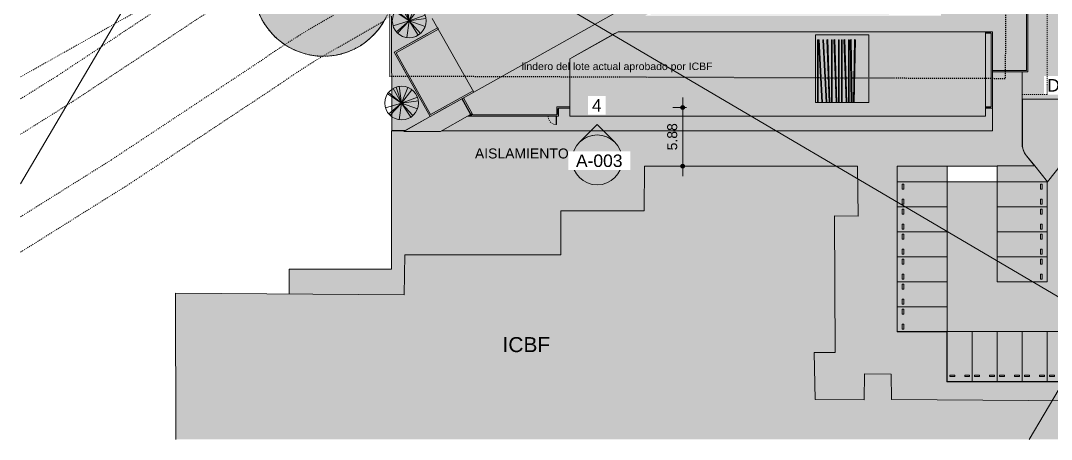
# Model space of a CAD drawing. Header units: metres. Extents: x -43 to 116, y 15 to 121.
# Drawn here: x -42.9 to 60.3, y 15.1 to 57 of the extents above; entities that cross this region are included whole.
import ezdxf

# ---------------------------------------------------------------- set-up
doc = ezdxf.new("R2010")
doc.units = ezdxf.units.M
for name, pattern in [('Dash dot', [0.015875, 0.00635, -0.004763, 0, -0.004763]), ('Hidden', [0.007144, 0.004763, -0.002381]), ('LineaDiscontinua-1_5mm', [0.003, 0.0015, -0.0015]), ('Oculto', [0.006, 0.004, -0.002])]:
    doc.linetypes.add(name, pattern=pattern)
for name, color, linetype, lineweight in [('A-DETL', 3, 'Continuous', 5), ('A-DETL-3', 151, 'Continuous', 5), ('A-DETL-LNOC', 90, 'Oculto', 5), ('A-MURO', 113, 'Continuous', 9), ('A-MURO-ACHU', 111, 'Continuous', 9), ('A-PISO', 51, 'Continuous', 9), ('A-PISO-ACHU', 8, 'Continuous', 9), ('A-PISO-RAMP', 51, 'Continuous', 5), ('A-PISO-RAMP-TEXT', 2, 'Continuous', 5), ('A-PSAJ-ARBOL', 71, 'Continuous', 5), ('A-PUER', 31, 'Continuous', 5), ('A-TEXT-DIM', 111, 'Continuous', 5), ('A-TEXT-DIM-500', 111, 'Continuous', 5), ('A-TEXT-NOTA', 2, 'Continuous', 5), ('A-TEXT-SIMB', 111, 'Continuous', 5), ('C-PARQ', 70, 'Continuous', 5), ('S-VIGA', 12, 'Continuous', 5)]:
    doc.layers.add(name, color=color, linetype=linetype, lineweight=lineweight)
doc.styles.add('Arial', font='arial.ttf', dxfattribs={"height": 1.25})
doc.styles.add('Arial_1', font='arial.ttf', dxfattribs={"height": 0.75})
doc.styles.add('Arial_2', font='arial.ttf', dxfattribs={"height": 1})
doc.styles.add('Arial_3', font='arial.ttf', dxfattribs={"height": 1.5})
doc.dimstyles.new('CotaLineal-2_0mm', dxfattribs={"dimscale": 0.3048, "dimtxt": 1.020259, "dimasz": 4.92126, "dimexe": 1.230315, "dimexo": 0.0625, "dimgap": 0.82021, "dimtad": 1, "dimrnd": 0.01, "dimzin": 0, "dimdsep": 46, "dimtxsty": 'Arial_2', "dimblk1": 'DOTSMALL', "dimblk2": 'DOTSMALL', "dimsah": 1, "dimcen": 0.09, "dimdle": 3.28084, "dimazin": 0, "dimtfac": 1, "dimtdec": 4, "dimtix": 1, "dimtmove": 0, "dimatfit": 3, "dimfxl": 3.28084, "dimfxlon": 1, "dimtvp": 1, "dimtolj": 1, "dimtzin": 0, "dimarcsym": 2})

# ---------------------------------------------------------------- blocks, each defined once
blk = doc.blocks.new('Parqueadero-Sencillo - 2500x5000-Residentes-1254317-EMPLAZAMIENTO CON PRM')
at = {"layer": 'C-PARQ'}
for p, q in [((1.25, 5), (-1.25, 5)), ((-1.25, 5), (-1.25, 0)), ((1.25, 5), (1.25, 0)), ((-1.25, 0), (1.25, 0)), ((-1, 0.5), (-1, 0.65)), ((-1, 0.65), (-0.5, 0.65)), ((-0.5, 0.5), (-1, 0.5)), ((-0.5, 0.65), (-0.5, 0.5)), ((0.5, 0.65), (0.5, 0.5)), ((1, 0.65), (0.5, 0.65)), ((0.5, 0.5), (1, 0.5)), ((1, 0.5), (1, 0.65))]:
    blk.add_line(p, q, dxfattribs=at)
blk = doc.blocks.new('Parqueadero-Sencillo - 2500x5000-Residentes-V2-EMPLAZAMIENTO CON PRM')
at = {"layer": 'C-PARQ'}
for p, q in [((1.25, 5), (-1.25, 5)), ((-1.25, 5), (-1.25, 0)), ((-1.25, 0), (1.25, 0)), ((-1, 0.5), (-1, 0.65)), ((-1, 0.65), (-0.5, 0.65)), ((-0.5, 0.5), (-1, 0.5)), ((-0.5, 0.65), (-0.5, 0.5)), ((0.5, 0.65), (0.5, 0.5)), ((1, 0.65), (0.5, 0.65)), ((0.5, 0.5), (1, 0.5)), ((1, 0.5), (1, 0.65))]:
    blk.add_line(p, q, dxfattribs=at)
blk = doc.blocks.new('Parqueadero-Sencillo - 2500x5000-Residentes-V3-EMPLAZAMIENTO CON PRM')
at = {"layer": 'C-PARQ'}
for p, q in [((1.25, 5), (-1.25, 5)), ((1.25, 5), (1.25, 0)), ((-1.25, 0), (1.25, 0)), ((-1, 0.5), (-1, 0.65)), ((-1, 0.65), (-0.5, 0.65)), ((-0.5, 0.5), (-1, 0.5)), ((-0.5, 0.65), (-0.5, 0.5)), ((0.5, 0.65), (0.5, 0.5)), ((1, 0.65), (0.5, 0.65)), ((0.5, 0.5), (1, 0.5)), ((1, 0.5), (1, 0.65))]:
    blk.add_line(p, q, dxfattribs=at)
blk = doc.blocks.new('M_Glulam-Southern Pine - 76X140-1409393-EMPLAZAMIENTO CON PRM')
at = {"layer": 'S-VIGA'}
blk.add_hatch(color=256, dxfattribs=at).paths.add_polyline_path([(-2.92, -0.04), (3.35, -0.04), (3.35, 0.04), (-2.92, 0.04)], flags=0)
for p, q in [((3.35, 0.04), (-2.92, 0.04)), ((3.35, 0.04), (3.35, -0.04)), ((-2.92, -0.04), (3.35, -0.04))]:
    blk.add_line(p, q, dxfattribs=at)
blk = doc.blocks.new('M_Glulam-Southern Pine - 76X140-1409398-EMPLAZAMIENTO CON PRM')
at = {"layer": 'S-VIGA'}
blk.add_hatch(color=256, dxfattribs=at).paths.add_polyline_path([(3.1, 0.04), (-3.18, 0.04), (-3.18, -0.04), (3.1, -0.04)], flags=0)
for p, q in [((-3.18, -0.04), (-3.18, 0.04)), ((3.1, 0.04), (-3.18, 0.04)), ((-3.18, -0.04), (3.1, -0.04))]:
    blk.add_line(p, q, dxfattribs=at)
blk = doc.blocks.new('M_Glulam-Southern Pine - 76X140-1409399-EMPLAZAMIENTO CON PRM')
at = {"layer": 'S-VIGA'}
blk.add_hatch(color=256, dxfattribs=at).paths.add_polyline_path([(-3.1, -0.04), (3.18, -0.04), (3.18, 0.04), (-3.1, 0.04)], flags=0)
for p, q in [((3.18, 0.04), (-3.1, 0.04)), ((3.18, 0.04), (3.18, -0.04)), ((-3.1, -0.04), (3.18, -0.04))]:
    blk.add_line(p, q, dxfattribs=at)
blk = doc.blocks.new('M_Glulam-Southern Pine - 76X140-1409400-EMPLAZAMIENTO CON PRM')
at = {"layer": 'S-VIGA'}
blk.add_hatch(color=256, dxfattribs=at).paths.add_polyline_path([(-3.1, -0.04), (3.17, -0.04), (3.17, 0.04), (-3.1, 0.04)], flags=0)
for p, q in [((3.17, 0.04), (-3.1, 0.04)), ((3.17, 0.04), (3.17, -0.04)), ((-3.1, -0.04), (3.17, -0.04))]:
    blk.add_line(p, q, dxfattribs=at)
blk = doc.blocks.new('M_Glulam-Southern Pine - 76X140-V4-EMPLAZAMIENTO CON PRM')
at = {"layer": 'S-VIGA'}
blk.add_hatch(color=256, dxfattribs=at).paths.add_polyline_path([(3.1, 0.04), (-3.17, 0.04), (-3.17, -0.04), (3.1, -0.04)], flags=0)
for p, q in [((-3.17, -0.04), (-3.17, 0.04)), ((3.1, 0.04), (-3.17, 0.04)), ((-3.17, -0.04), (3.1, -0.04))]:
    blk.add_line(p, q, dxfattribs=at)
blk = doc.blocks.new('M_Glulam-Southern Pine - 76X140-1409401-EMPLAZAMIENTO CON PRM')
at = {"layer": 'S-VIGA'}
blk.add_hatch(color=256, dxfattribs=at).paths.add_polyline_path([(-3.1, -0.04), (3.18, -0.04), (3.18, 0.04), (-3.1, 0.04)], flags=0)
for p, q in [((3.18, 0.04), (-3.1, 0.04)), ((3.18, 0.04), (3.18, -0.04)), ((-3.1, -0.04), (3.18, -0.04))]:
    blk.add_line(p, q, dxfattribs=at)
blk = doc.blocks.new('M_Glulam-Southern Pine - 76X140-V5-EMPLAZAMIENTO CON PRM')
at = {"layer": 'S-VIGA'}
blk.add_hatch(color=256, dxfattribs=at).paths.add_polyline_path([(3.1, 0.04), (-3.18, 0.04), (-3.18, -0.04), (3.1, -0.04)], flags=0)
for p, q in [((-3.18, -0.04), (-3.18, 0.04)), ((3.1, 0.04), (-3.18, 0.04)), ((-3.18, -0.04), (3.1, -0.04))]:
    blk.add_line(p, q, dxfattribs=at)
blk = doc.blocks.new('M_Glulam-Southern Pine - 76X140-V6-EMPLAZAMIENTO CON PRM')
at = {"layer": 'S-VIGA'}
blk.add_hatch(color=256, dxfattribs=at).paths.add_polyline_path([(3.1, -0.04), (3.1, 0.04), (-3.18, 0.04), (-3.18, -0.04), (2.62, -0.04)], flags=0)
for p, q in [((-3.18, -0.04), (-3.18, 0.04)), ((3.1, 0.04), (-3.18, 0.04)), ((-3.18, -0.04), (3.1, -0.04))]:
    blk.add_line(p, q, dxfattribs=at)
blk = doc.blocks.new('M_RPC Tree - Deciduous - Scarlet Oak - 6 mts-1356157-EMPLAZAMIENTO CON PRM')
at = {"layer": 'A-PSAJ-ARBOL'}
for q in [(-1.32, 1.05), (-0.85, 1.46), (-0.54, 1.6), (-0.24, 1.67), (0.63, 1.56), (1.03, 1.33), (-1.62, -0.49), (-1.41, 0.93), (-1.28, -1.1), (-1.16, -1.23), (-0.24, -1.67), (1.59, 0.58), (1.67, 0.22), (0.91, -1.42), (1.13, -1.25), (1.59, -0.57)]:
    blk.add_line((0, 0), q, dxfattribs=at)
for start, end in [(360, 180), (180, 360)]:
    blk.add_arc((0, 0), 1.69, start, end, dxfattribs=at)
blk = doc.blocks.new('Puerta-Batiente-HojaLisa - 900x2200-1042033-EMPLAZAMIENTO CON PRM')
at = {"layer": 'A-PUER'}
for p, q in [((-0.382, 0.919), (-0.422, 0.919)), ((-0.422, 0.919), (-0.422, 0.075)), ((-0.382, 0.075), (-0.382, 0.919))]:
    blk.add_line(p, q, dxfattribs=at)
at = {"layer": 'A-PUER', "linetype": 'LineaDiscontinua-1_5mm'}
blk.add_arc((-0.422, 0.075), 0.844, 360, 87.28354, dxfattribs=at)
blk = doc.blocks.new('DIMBLOCK1-EMPLAZAMIENTO CON PRM')
at = {"layer": 'A-TEXT-DIM-500', "lineweight": 18}
h = blk.add_hatch(color=256, dxfattribs=at)
edge = h.paths.add_edge_path(flags=0)
edge.add_arc((23.43, 48.34), 0.188, 0, 360)
h = blk.add_hatch(color=256, dxfattribs=at)
edge = h.paths.add_edge_path(flags=0)
edge.add_arc((23.43, 42.47), 0.188, 0, 360)
at = {"layer": 'A-TEXT-DIM-500'}
for p, q in [((23.43, 49.34), (23.43, 41.47)), ((22.43, 48.34), (23.8, 48.34)), ((23.43, 48.34), (22.43, 48.34)), ((24.43, 42.47), (23.06, 42.47)), ((23.43, 42.47), (24.43, 42.47))]:
    blk.add_line(p, q, dxfattribs=at)
at = {"layer": 'A-TEXT-DIM-500', "lineweight": 18}
for centre in [(23.43, 48.34), (23.43, 42.47)]:
    blk.add_circle(centre, 0.188, dxfattribs=at)
at = {"layer": 'A-TEXT-DIM-500', "color": 0, "insert": (21.88, 44.05), "char_height": 1, "width": 3.2397, "attachment_point": 1, "rotation": 90, "line_spacing_factor": 0.941778, "style": 'Arial_2'}
blk.add_mtext('5.88', dxfattribs=at)
blk = doc.blocks.new('_DotSmall')
at = {"color": 0, "linetype": 'ByBlock', "const_width": 0.5}
blk.add_lwpolyline([(-0.0625, 0, 1), (0.0625, 0, 1)], format="xyb", close=True, dxfattribs=at)
blk = doc.blocks.new('Elevation - Flecha rellenada-118254-EMPLAZAMIENTO CON PRM')
at = {"layer": 'A-TEXT-SIMB'}
blk.add_circle((0, 0), 0.005, dxfattribs=at)
blk = doc.blocks.new('Elevation - Flecha rellenada-117977-EMPLAZAMIENTO CON PRM')
at = {"layer": 'A-TEXT-SIMB'}
h = blk.add_hatch(color=256, dxfattribs=at)
edge = h.paths.add_edge_path(flags=0)
edge.add_line((-0.00354, 0.00354), (0, 0.00707))
edge.add_line((0, 0.00707), (0.00354, 0.00354))
edge.add_arc((0, 0), 0.005, 45, 135)
for p, q in [((0, 0.00707), (-0.00354, 0.00354)), ((0, 0.00707), (-0.00354, 0.00354)), ((0.00354, 0.00354), (0, 0.00707)), ((0.00354, 0.00354), (0, 0.00707))]:
    blk.add_line(p, q, dxfattribs=at)
blk.add_arc((0, 0), 0.005, 45, 135, dxfattribs=at)
blk.add_arc((0, 0), 0.005, 45, 135, dxfattribs=at)

msp = doc.modelspace()

# ---------------------------------------------------------------- hatches: boundary and pattern name
at = {"layer": 'A-MURO'}
for points in [[(58.001, 52.042), (58.001, 83.231), (57.851, 83.231), (57.851, 52.042)], [(12.291, 53.298), (16.696, 55.767), (16.676, 55.767), (12.291, 53.309)], [(54.311, 55.767), (54.311, 55.917), (53.761, 55.917), (53.761, 55.767)], [(56.295, 51.892), (58.001, 51.892), (58.001, 52.042), (54.461, 52.042), (54.461, 51.892)], [(-1.856, 47.422), (1.327, 49.207), (1.324, 49.212), (-1.859, 47.427)], [(2.226, 47.656), (2.357, 47.729), (1.477, 49.298), (1.346, 49.225), (2.185, 47.729)]]:
    msp.add_hatch(color=256, dxfattribs=at).paths.add_polyline_path(points, flags=0)
at = {"layer": 'A-MURO-ACHU'}
for points in [[(-5.392, 53.73), (-1.032, 56.177), (-1.105, 56.308), (-5.465, 53.86)], [(54.311, 48.267), (54.461, 48.267), (54.461, 55.917), (54.311, 55.917), (54.311, 48.417)], [(-1.86, 47.429), (-1.729, 47.502), (-5.261, 53.803), (-5.392, 53.73), (-3.195, 49.811)], [(-1.729, 47.502), (2.513, 49.878), (2.44, 50.009), (-1.803, 47.633)], [(1.889, 47.467), (2.196, 47.467), (2.43, 47.598), (2.357, 47.729)], [(2.196, 47.467), (10.985, 47.467), (10.985, 47.617), (2.463, 47.617), (2.43, 47.598)], [(12.141, 48.267), (12.141, 48.417), (10.835, 48.417), (10.835, 48.267), (10.985, 48.267)], [(10.835, 47.617), (10.985, 47.617), (10.985, 48.267), (10.835, 48.267)], [(54.311, 48.267), (54.311, 48.417), (53.761, 48.417), (53.761, 48.267)]]:
    msp.add_hatch(color=256, dxfattribs=at).paths.add_polyline_path(points, flags=0)
at = {"layer": 'A-PISO'}
h = msp.add_hatch(color=256, dxfattribs=at)
h.paths.add_polyline_path([(-4.503, 45.947), (-0.818, 45.95), (2.204, 47.644), (1.324, 49.205), (-1.859, 47.427), (-1.863, 47.427), (-3.195, 46.681)], flags=0)
h.paths.add_polyline_path([(36.716, 57.667), (44.086, 57.667), (44.086, 57.717), (20.298, 57.717), (20.209, 57.667), (36.465, 57.667)], flags=0)
h.paths.add_polyline_path([(28.465, 60.73), (48.626, 72.066), (48.553, 72.197), (28.391, 60.861), (28.455, 60.747)], flags=0)
h.paths.add_polyline_path([(44.193, 69.803), (48.528, 72.241), (47.974, 73.23), (43.634, 70.798), (44.111, 69.948)], flags=0)
at = {"layer": 'A-PISO-ACHU'}
for points in [[(110.137, 15.13), (115.786, 15.13), (115.786, 56.709), (105.326, 121.267), (88.515, 121.267), (88.345, 121.124), (88.031, 120.874), (87.709, 120.635), (87.28, 120.339), (87.044, 120.186), (86.702, 119.977), (86.04, 119.607), (22.117, 84.582), (-8.429, 67.363), (-8.73, 67.31), (-9.033, 67.269), (-9.338, 67.238), (-9.643, 67.22), (-9.949, 67.213), (-10.255, 67.217), (-10.631, 67.24), (-10.905, 67.27), (-11.155, 67.326), (-11.448, 67.378), (-11.871, 67.43), (-12.038, 67.445), (-12.335, 67.46), (-12.632, 67.462), (-12.929, 67.452), (-13.225, 67.429), (-13.52, 67.393), (-13.814, 67.345), (-14.113, 67.283), (-14.431, 67.201), (-14.737, 67.107), (-15.032, 67.001), (-15.319, 66.884), (-15.597, 66.756), (-15.773, 66.669), (-16.033, 66.526), (-16.287, 66.372), (-16.535, 66.208), (-16.775, 66.033), (-17.008, 65.848), (-17.232, 65.653), (-17.448, 65.449), (-17.655, 65.236), (-17.853, 65.014), (-18.068, 64.75), (-18.22, 64.547), (-18.388, 64.302), (-18.546, 64.05), (-18.693, 63.792), (-18.829, 63.527), (-18.953, 63.257), (-19.066, 62.983), (-19.167, 62.703), (-19.256, 62.42), (-19.333, 62.133), (-19.398, 61.843), (-19.45, 61.55), (-19.49, 61.256), (-19.517, 60.96), (-19.532, 60.663), (-19.534, 60.366), (-19.524, 60.069), (-19.501, 59.772), (-19.465, 59.477), (-19.417, 59.184), (-19.357, 58.893), (-19.284, 58.605), (-19.199, 58.32), (-19.102, 58.039), (-18.993, 57.763), (-18.873, 57.491), (-18.741, 57.225), (-18.598, 56.964), (-18.444, 56.71), (-18.279, 56.463), (-18.068, 56.177), (-17.919, 55.99), (-17.725, 55.766), (-17.521, 55.55), (-17.307, 55.342), (-17.086, 55.144), (-16.823, 54.931), (-16.618, 54.778), (-16.373, 54.609), (-16.121, 54.452), (-15.863, 54.305), (-15.599, 54.169), (-15.329, 54.045), (-15.054, 53.932), (-14.774, 53.831), (-14.491, 53.742), (-14.204, 53.665), (-13.914, 53.6), (-13.621, 53.548), (-13.327, 53.508), (-13.031, 53.481), (-12.734, 53.466), (-12.437, 53.464), (-12.14, 53.474), (-11.844, 53.497), (-11.549, 53.533), (-11.256, 53.581), (-10.965, 53.642), (-10.676, 53.714), (-10.392, 53.799), (-10.111, 53.896), (-9.834, 54.005), (-9.563, 54.126), (-9.296, 54.257), (-9.036, 54.4), (-8.782, 54.554), (-8.534, 54.719), (-8.247, 54.931), (-8.062, 55.079), (-7.837, 55.274), (-7.621, 55.478), (-7.414, 55.691), (-7.216, 55.912), (-7.028, 56.142), (-6.849, 56.38), (-6.681, 56.625), (-6.523, 56.877), (-6.327, 57.233), (-6.2, 57.489), (-6.075, 57.77), (-5.928, 58.119), (-5.752, 58.499), (-5.601, 58.802), (-5.422, 59.135), (-5.232, 59.463), (-5.032, 59.784), (-4.822, 60.099), (-4.602, 60.406), (-4.373, 60.707), (-4.134, 61.001), (-3.887, 61.287), (-3.63, 61.565), (-3.365, 61.834), (-3.092, 62.095), (-2.81, 62.348), (-2.521, 62.591), (-2.224, 62.825), (25.743, 78.586), (55.413, 94.841), (55.589, 94.92), (55.771, 94.989), (55.956, 95.046), (56.145, 95.091), (56.371, 95.129), (56.53, 95.146), (56.724, 95.156), (56.918, 95.153), (57.113, 95.139), (57.305, 95.112), (57.496, 95.074), (57.685, 95.023), (57.87, 94.962), (58.05, 94.888), (58.227, 94.804), (58.397, 94.708), (58.562, 94.602), (58.719, 94.486), (58.87, 94.36), (59.012, 94.224), (59.146, 94.08), (59.271, 93.927), (59.386, 93.766), (59.465, 93.643), (64.862, 96.6), (64.856, 98.077), (64.884, 98.29), (64.918, 98.468), (64.968, 98.657), (65.055, 98.906), (65.128, 99.076), (65.19, 99.199), (65.638, 99.724), (66.21, 100.373), (66.514, 100.708), (66.932, 101.155), (77.704, 107.06), (78.044, 107.272), (78.39, 107.474), (78.743, 107.665), (79.102, 107.845), (79.465, 108.014), (79.834, 108.171), (80.208, 108.317), (80.586, 108.452), (81.083, 108.608), (81.354, 108.686), (81.743, 108.785), (82.135, 108.872), (82.529, 108.946), (82.925, 109.009), (83.324, 109.059), (83.723, 109.097), (84.124, 109.123), (84.49, 109.136), (84.927, 109.137), (85.43, 109.12), (85.785, 109.097), (86.164, 109.061), (86.55, 109.013), (86.938, 108.953), (87.327, 108.881), (87.715, 108.796), (88.102, 108.7), (88.489, 108.59), (88.872, 108.469), (89.251, 108.336), (89.626, 108.191), (90.071, 108), (90.361, 107.867), (90.721, 107.688), (91.075, 107.498), (91.424, 107.297), (91.766, 107.085), (92.101, 106.863), (92.429, 106.63), (92.75, 106.388), (93.064, 106.135), (93.369, 105.873), (93.666, 105.602), (93.955, 105.321), (94.235, 105.032), (94.55, 104.683), (94.768, 104.427), (95.02, 104.113), (95.263, 103.79), (95.495, 103.46), (95.717, 103.123), (95.956, 102.733), (96.13, 102.428), (96.321, 102.07), (96.5, 101.707), (96.668, 101.337), (96.825, 100.962), (96.97, 100.58), (97.104, 100.194), (97.226, 99.801), (97.336, 99.403), (97.434, 98.998), (97.52, 98.585), (97.594, 98.161), (97.656, 97.746), (109.241, 15.13)], [(64.92, 49.186), (64.926, 51.994), (64.941, 52.154), (64.968, 52.313), (65.004, 52.469), (65.051, 52.623), (65.108, 52.773), (65.175, 52.919), (65.251, 53.06), (65.336, 53.196), (65.43, 53.327), (65.533, 53.45), (67.414, 55.142), (67.414, 93.136), (65.596, 94.464), (65.483, 94.604), (65.379, 94.751), (65.284, 94.903), (65.198, 95.061), (65.121, 95.224), (65.055, 95.391), (64.998, 95.562), (64.952, 95.735), (64.916, 95.911), (64.891, 96.089), (64.89, 96.616), (59.465, 93.643), (59.558, 93.478), (59.641, 93.308), (59.734, 93.074), (59.775, 92.954), (59.826, 92.772), (59.866, 92.587), (59.894, 92.4), (59.911, 92.211), (59.917, 92.022), (59.917, 86.617), (58.001, 81.281), (58.001, 51.892), (57.416, 51.892), (57.416, 49.186), (61.253, 49.186)], [(36.919, 48.852), (36.919, 55.123), (36.995, 55.123), (36.995, 48.852), (37.362, 48.852), (37.034, 55.121), (37.109, 55.125), (37.442, 48.852), (37.787, 48.852), (37.458, 55.121), (37.534, 55.125), (37.867, 48.852), (38.097, 48.852), (37.879, 55.121), (37.955, 55.124), (38.176, 48.852), (38.328, 48.852), (38.328, 55.123), (38.404, 55.123), (38.404, 48.852), (38.802, 48.852), (38.584, 55.121), (38.66, 55.124), (38.881, 48.852), (39.028, 48.852), (39.028, 55.123), (39.104, 55.123), (39.104, 48.852), (39.328, 48.852), (39.328, 55.123), (39.404, 55.123), (39.404, 48.852), (39.802, 48.852), (39.584, 55.121), (39.66, 55.124), (39.881, 48.852), (40.03, 48.852), (40.03, 55.123), (40.106, 55.123), (40.106, 48.852), (40.315, 48.852), (40.206, 55.122), (40.282, 55.123), (40.393, 48.852), (40.539, 48.852), (40.648, 55.123), (40.724, 55.122), (40.615, 48.852), (42.061, 48.852), (42.061, 55.617), (36.716, 55.617), (36.716, 48.852)], [(76.125, 15.13), (92.803, 15.13), (92.808, 18.776), (44.338, 19.117), (44.291, 21.66), (41.646, 21.691), (41.616, 19.084), (36.698, 19.105), (36.589, 23.821), (38.688, 23.812), (38.636, 37.5), (41.01, 37.475), (40.933, 42.462), (19.605, 42.462), (19.571, 38.002), (11.232, 38.006), (11.229, 33.588), (-4.389, 33.594), (-4.452, 29.604), (-27.355, 29.751), (-27.323, 15.13), (56.295, 15.13)], [(49.914, 40.908), (49.914, 42.484), (44.914, 42.48), (44.914, 40.908)], [(59.947, 40.908), (58.673, 42.49), (54.914, 42.487), (54.914, 40.908), (56.295, 40.908)]]:
    msp.add_hatch(color=256, dxfattribs=at).paths.add_polyline_path(points, flags=0)
at = {"layer": 'A-PISO-ACHU', "transparency": 33554432}
h = msp.add_hatch(color=256, dxfattribs=at)
h.paths.add_polyline_path([(104.026, 15.13), (109.209, 15.13), (97.656, 97.928), (97.594, 98.325), (97.52, 98.719), (97.434, 99.112), (97.336, 99.501), (97.226, 99.887), (97.104, 100.27), (96.97, 100.648), (96.825, 101.023), (96.668, 101.392), (96.5, 101.757), (96.321, 102.116), (96.13, 102.47), (95.929, 102.817), (95.717, 103.158), (95.495, 103.493), (95.263, 103.82), (95.02, 104.14), (94.768, 104.453), (94.506, 104.757), (94.235, 105.053), (93.955, 105.341), (93.666, 105.62), (93.369, 105.89), (93.064, 106.151), (92.75, 106.402), (92.429, 106.643), (92.101, 106.874), (91.766, 107.095), (91.424, 107.306), (90.998, 107.547), (90.721, 107.694), (90.361, 107.872), (89.996, 108.039), (89.626, 108.195), (89.251, 108.338), (88.872, 108.471), (88.489, 108.591), (88.102, 108.7), (87.712, 108.796), (87.32, 108.881), (86.925, 108.953), (86.528, 109.013), (86.04, 109.069), (85.729, 109.097), (85.328, 109.12), (84.927, 109.13), (84.525, 109.129), (84.124, 109.115), (83.723, 109.088), (83.324, 109.049), (82.925, 108.998), (82.529, 108.935), (82.135, 108.859), (81.743, 108.771), (81.354, 108.672), (80.968, 108.56), (80.586, 108.436), (80.208, 108.301), (79.834, 108.154), (79.465, 107.995), (79.102, 107.825), (78.743, 107.644), (78.39, 107.452), (78.044, 107.25), (77.704, 107.036), (66.953, 101.155), (66.508, 100.675), (66.069, 100.189), (65.638, 99.697), (65.213, 99.199), (65.128, 99.023), (65.055, 98.842), (64.994, 98.657), (64.945, 98.468), (64.908, 98.277), (64.884, 98.05), (64.89, 96.101), (64.918, 95.908), (64.971, 95.67), (65.01, 95.53), (65.075, 95.346), (65.151, 95.167), (65.238, 94.993), (65.337, 94.825), (65.447, 94.664), (65.566, 94.511), (67.438, 93.14), (67.412, 55.146), (65.53, 53.456), (65.421, 53.323), (65.321, 53.183), (65.231, 53.036), (65.152, 52.883), (65.084, 52.725), (65.027, 52.563), (64.981, 52.396), (64.948, 52.228), (64.926, 52.057), (64.913, 47.95), (64.976, 47.772), (65.051, 47.597), (65.137, 47.428), (65.233, 47.265), (65.34, 47.108), (65.456, 46.957), (65.581, 46.815), (65.715, 46.681), (65.858, 46.555), (66.008, 46.439), (66.21, 46.306), (66.328, 46.236), (66.498, 46.151), (66.672, 46.076), (66.851, 46.012), (67.033, 45.96), (67.218, 45.919), (67.406, 45.89), (67.409, 50.912), (84.909, 50.901), (84.906, 45.901), (89.676, 45.897), (88.849, 51.882), (68.432, 51.911), (68.416, 93.664), (66.315, 95.202), (66.21, 95.354), (66.151, 95.451), (66.084, 95.584), (66.026, 95.722), (65.979, 95.864), (65.943, 96.009), (65.918, 96.156), (65.916, 97.168), (80.286, 105.024), (80.567, 105.161), (80.853, 105.289), (81.142, 105.409), (81.435, 105.519), (81.768, 105.632), (82.105, 105.733), (82.445, 105.822), (82.788, 105.899), (83.134, 105.964), (83.562, 106.026), (83.831, 106.057), (84.181, 106.085), (84.533, 106.101), (84.884, 106.105), (85.236, 106.096), (85.587, 106.074), (86.04, 106.027), (86.285, 105.995), (86.632, 105.937), (86.977, 105.867), (87.318, 105.785), (87.657, 105.69), (87.992, 105.584), (88.324, 105.467), (88.651, 105.337), (88.973, 105.196), (89.29, 105.044), (89.601, 104.881), (89.946, 104.683), (90.206, 104.523), (90.499, 104.328), (90.784, 104.123), (91.063, 103.908), (91.333, 103.683), (91.595, 103.449), (91.849, 103.206), (96.689, 68.199)], flags=0)
h.paths.add_polyline_path([(93.508, 18.683), (89.905, 44.754), (89.892, 25.897), (84.892, 25.901), (84.889, 20.827), (49.889, 20.897), (49.892, 25.897), (44.892, 25.906), (44.903, 40.906), (49.903, 40.897), (49.903, 40.908), (44.914, 40.91), (44.914, 42.48), (49.914, 42.481), (49.914, 42.473), (54.904, 42.467), (54.902, 40.886), (59.968, 40.877), (59.943, 40.908), (54.914, 40.908), (54.914, 42.487), (58.671, 42.49), (57.759, 43.633), (57.679, 43.76), (57.608, 43.893), (57.547, 44.031), (57.497, 44.173), (57.458, 44.319), (57.43, 44.467), (57.413, 44.616), (57.408, 44.767), (57.412, 51.892), (54.461, 51.892), (54.461, 46.001), (-0.727, 46.001), (-0.818, 45.95), (-4.503, 45.947), (-4.408, 46.001), (-5.712, 46.001), (-5.719, 32.156), (-15.971, 32.152), (-15.959, 29.677), (-4.452, 29.604), (-4.389, 33.594), (11.229, 33.594), (11.232, 38.006), (19.571, 38.006), (19.605, 42.462), (40.933, 42.462), (41.01, 37.475), (38.636, 37.5), (38.688, 23.812), (36.589, 23.821), (36.698, 19.105), (41.616, 19.084), (41.646, 21.691), (44.291, 21.66), (44.338, 19.117), (92.808, 18.776), (92.808, 18.688)], flags=0)
h.paths.add_polyline_path([(115.786, 56.678), (115.786, 88.073), (110.431, 121.267), (105.366, 121.267), (113.927, 68.199)], flags=0)
h.paths.add_polyline_path([(-6.336, 57.118), (26.988, 75.873), (54.461, 90.902), (54.461, 90.864), (54.482, 90.875), (54.482, 87.45), (54.461, 87.439), (54.461, 83.231), (58.001, 83.231), (58.001, 81.246), (59.934, 86.617), (59.938, 92.176), (59.923, 92.37), (59.896, 92.563), (59.857, 92.754), (59.807, 92.941), (59.744, 93.126), (59.671, 93.306), (59.587, 93.481), (59.492, 93.651), (59.386, 93.814), (59.271, 93.971), (59.146, 94.12), (59.012, 94.261), (58.87, 94.394), (58.719, 94.517), (58.562, 94.631), (58.397, 94.735), (58.227, 94.828), (58.05, 94.911), (57.87, 94.983), (57.685, 95.043), (57.496, 95.092), (57.305, 95.129), (57.113, 95.154), (56.918, 95.167), (56.724, 95.168), (56.53, 95.157), (56.295, 95.126), (56.145, 95.098), (55.956, 95.051), (55.771, 94.993), (55.589, 94.923), (55.413, 94.842), (25.532, 78.496), (-2.224, 62.875), (-2.521, 62.641), (-2.81, 62.398), (-3.195, 62.047), (-3.365, 61.884), (-3.677, 61.565), (-3.887, 61.338), (-4.134, 61.052), (-4.373, 60.759), (-4.602, 60.458), (-4.822, 60.151), (-5.032, 59.837), (-5.232, 59.516), (-5.422, 59.189), (-5.601, 58.856), (-5.77, 58.518), (-5.928, 58.175), (-6.075, 57.827), (-6.211, 57.474)], flags=0)
h.paths.add_polyline_path([(21.784, 57.717), (44.086, 57.717), (44.086, 68.105), (27.977, 59.046), (26.71, 61.311), (20.298, 57.717), (21.593, 57.717)], flags=0)
h.paths.add_polyline_path([(-15.716, 66.756), (-15.452, 66.884), (-15.182, 67.001), (-14.908, 67.107), (-14.63, 67.201), (-14.347, 67.283), (-14.062, 67.353), (-13.774, 67.411), (-13.484, 67.457), (-13.11, 67.497), (-12.899, 67.513), (-12.605, 67.522), (-12.311, 67.519), (-12.018, 67.503), (-11.725, 67.475), (-11.434, 67.435), (-11.145, 67.383), (-10.858, 67.319), (-10.554, 67.291), (-10.248, 67.275), (-9.942, 67.27), (-9.636, 67.277), (-9.331, 67.295), (-9.026, 67.325), (-8.723, 67.366), (-8.422, 67.419), (22.136, 84.617), (86.396, 119.77), (86.745, 119.968), (87.087, 120.177), (87.423, 120.396), (87.752, 120.625), (88.074, 120.865), (88.519, 121.224), (88.57, 121.267), (82.881, 121.267), (20.68, 87.24), (-15.589, 66.828)], flags=0)
at = {"layer": 'A-PISO-ACHU', "transparency": 33554534}
h = msp.add_hatch(color=256, dxfattribs=at)
h.paths.add_polyline_path([(89.914, 20.872), (89.914, 44.252), (89.684, 45.908), (84.914, 45.908), (84.909, 50.895), (67.414, 50.926), (67.409, 45.886), (67.205, 45.919), (67.025, 45.96), (66.845, 46.012), (66.668, 46.076), (66.495, 46.151), (66.327, 46.236), (66.165, 46.333), (66.008, 46.44), (65.858, 46.556), (65.715, 46.683), (65.581, 46.818), (65.456, 46.961), (65.34, 47.112), (65.233, 47.27), (65.126, 47.457), (65.124, 47.453), (59.943, 40.908), (44.914, 40.906), (44.914, 25.91), (49.914, 25.901), (49.914, 20.944), (89.892, 20.872)], flags=0)
h.paths.add_polyline_path([(57.88, 43.474), (57.759, 43.644), (57.679, 43.78), (57.608, 43.925), (57.565, 44.031), (57.518, 44.173), (57.481, 44.319), (57.456, 44.467), (57.443, 44.578), (57.438, 44.765), (57.438, 49.186), (57.416, 49.186), (57.422, 44.605), (57.443, 44.432), (57.474, 44.281), (57.528, 44.101), (57.585, 43.954), (57.644, 43.831), (57.713, 43.71), (57.79, 43.593), (57.859, 43.501)], flags=0)
h.paths.add_polyline_path([(64.92, 47.942), (64.917, 49.186), (64.914, 49.186), (64.917, 47.95)], flags=0)
h.paths.add_polyline_path([(59.914, 86.607), (59.917, 86.63), (59.911, 92.211), (59.911, 92.17), (59.914, 92.022), (59.914, 86.617)], flags=0)
at = {"layer": 'A-PISO-ACHU'}
h = msp.add_hatch(color=256, dxfattribs=at)
h.paths.add_polyline_path([(54.461, 46.001), (54.461, 48.267), (53.761, 48.267), (53.761, 47.467), (12.141, 47.467), (12.141, 48.267), (10.985, 48.267), (10.985, 47.467), (1.889, 47.467), (-0.727, 46.001), (46.38, 46.001)], flags=0)
h.paths.add_polyline_path([(-4.37, 46.023), (-1.862, 47.429), (-5.465, 53.864), (-1.106, 56.31), (-1.634, 57.246), (44.077, 82.871), (44.605, 81.929), (54.461, 87.454), (54.461, 87.439), (54.482, 87.454), (54.482, 90.875), (26.928, 75.839), (-5.708, 57.472), (-5.685, 46.024), (-5.465, 46.023)], flags=0)
h = msp.add_hatch(color=256, dxfattribs=at)
h.paths.add_polyline_path([(2.43, 47.598), (2.463, 47.617), (10.835, 47.617), (10.835, 48.417), (12.141, 48.417), (12.141, 53.214), (12.291, 53.298), (12.291, 53.309), (16.676, 55.767), (16.696, 55.767), (16.963, 55.917), (54.461, 55.917), (54.461, 52.042), (57.851, 52.042), (57.851, 83.081), (54.461, 83.081), (54.461, 79), (1.477, 49.298), (2.4, 47.652)], flags=0)
h.paths.add_polyline_path([(-1.803, 47.633), (2.44, 50.009), (-1.032, 56.177), (-5.261, 53.803), (-1.86, 47.736)], flags=0)
h.paths.add_polyline_path([(54.311, 48.417), (54.311, 55.767), (53.761, 55.767), (53.761, 48.417)], flags=0)
h.paths.add_polyline_path([(21.784, 57.517), (19.634, 57.517), (49.311, 74.152), (49.311, 57.517), (26.55, 57.517)], flags=0)
h.paths.add_polyline_path([(54.127, 64.173), (54.136, 64.173), (54.12, 64.164)], flags=0)
h.paths.add_polyline_path([(54.106, 64.153), (54.11, 64.149), (54.1, 64.135)], flags=0)
h.paths.add_polyline_path([(54.094, 64.126), (54.098, 64.125), (54.094, 64.105)], flags=0)
h.paths.add_polyline_path([(54.115, 64.045), (54.094, 64.086), (54.091, 64.106), (54.098, 64.139), (54.116, 64.164), (54.14, 64.181), (54.153, 64.187), (54.184, 64.188), (54.21, 64.181), (54.205, 64.182), (54.175, 64.188), (54.138, 64.179), (54.115, 64.161), (54.1, 64.141), (54.094, 64.126), (54.094, 64.087), (54.106, 64.058), (54.11, 64.053)], flags=0)
h.paths.add_polyline_path([(54.175, 64.185), (54.182, 64.188), (54.182, 64.184)], flags=0)
h.paths.add_polyline_path([(54.144, 64.179), (54.153, 64.186), (54.153, 64.181)], flags=0)
h.paths.add_polyline_path([(48.12, 75.617), (54.311, 79.088), (54.311, 87.198), (44.661, 81.789), (48.12, 75.617)], flags=0)
h = msp.add_hatch(color=256, dxfattribs=at)
h.paths.add_polyline_path([(2.513, 49.878), (48.194, 75.485), (44.06, 82.861), (-1.634, 57.246), (-0.331, 54.931)], flags=0)
h.paths.add_polyline_path([(21.784, 60.854), (18.307, 67.056), (24.903, 70.754), (28.38, 64.552), (23.051, 61.565)], flags=0)
h = msp.add_hatch(color=256, dxfattribs=at)
h.paths.add_polyline_path([(2.204, 47.644), (2.226, 47.656), (1.345, 49.224), (1.325, 49.212), (2.197, 47.656)], flags=0)
h.paths.add_polyline_path([(44.086, 68.162), (49.161, 71.022), (49.161, 71.029), (44.086, 68.168)], flags=0)
h.paths.add_polyline_path([(49.161, 71.169), (49.161, 73.896), (48.017, 73.255), (48.694, 72.047), (48.673, 72.035), (48.694, 71.998)], flags=0)
h.paths.add_polyline_path([(44.587, 81.92), (44.605, 81.929), (44.077, 82.871), (44.06, 82.861), (44.521, 82.038)], flags=0)
h = msp.add_hatch(color=256, dxfattribs=at)
h.paths.add_polyline_path([(46.38, 47.467), (53.761, 47.467), (53.761, 55.917), (16.963, 55.917), (12.141, 53.214), (12.141, 47.467), (36.465, 47.467)], flags=0)
h.paths.add_polyline_path([(42.061, 48.852), (36.716, 48.852), (36.716, 55.617), (42.061, 55.617), (42.061, 54.931)], flags=0)
at = {"layer": 'A-PISO-RAMP'}
msp.add_hatch(color=256, dxfattribs=at).paths.add_polyline_path([(59.947, 40.908), (65.126, 47.455), (65.045, 47.619), (64.974, 47.788), (64.914, 47.961), (64.913, 49.186), (57.438, 49.186), (57.443, 44.578), (57.46, 44.429), (57.497, 44.248), (57.547, 44.08), (57.608, 43.925), (57.639, 43.855), (57.709, 43.722), (57.79, 43.595), (57.88, 43.474), (59.338, 41.664)], flags=0)

# ---------------------------------------------------------------- linework, layer by layer
at = {"layer": 'A-DETL', "linetype": 'Hidden', "lineweight": 25}
for p, q in [((55.972, 96.396), (55.722, 51.22)), ((-5.904, 51.457), (-5.905, 61.381)), ((55.722, 51.22), (-5.904, 51.457))]:
    msp.add_line(p, q, dxfattribs=at)
at = {"layer": 'A-DETL', "linetype": 'Dash dot'}
msp.add_line((-42.855, 51.403), (-26.163, 60.81), dxfattribs=at)
at = {"layer": 'A-DETL-3'}
msp.add_line((-42.855, 40.695), (4.566, 121.267), dxfattribs=at)
at = {"layer": 'A-DETL-LNOC'}
for p, q in [((-39.207, 51.49), (-24.382, 61.313)), ((-22.693, 58.832), (-37.582, 48.968)), ((-12.618, 53.464), (-6.451, 57.001)), ((-33.791, 43.083), (-18.752, 53.047)), ((-42.855, 49.207), (-39.207, 51.49)), ((-32.167, 40.56), (-17.061, 50.568)), ((-37.582, 48.968), (-42.855, 45.667)), ((-42.855, 37.409), (-33.791, 43.083)), ((-42.855, 33.87), (-32.167, 40.56))]:
    msp.add_line(p, q, dxfattribs=at)
for centre, radius, start, end in [((-12.535, 60.463), 7, 76.1994, 339.07897), ((27.109, -12.354), 79.878, 118.92546, 123.01302), ((27.109, -12.354), 79.878, 123.01302, 125.03865), ((27.109, -12.354), 76.878, 121.11457, 125.06788)]:
    msp.add_arc(centre, radius, start, end, dxfattribs=at)
at = {"layer": 'A-MURO'}
for p, q in [((57.851, 52.042), (57.851, 83.081)), ((58.001, 83.231), (58.001, 51.892)), ((-5.465, 53.86), (-1.105, 56.308)), ((-1.032, 56.177), (-5.261, 53.803)), ((-1.032, 56.177), (-1.1, 56.297)), ((12.291, 53.309), (16.676, 55.767)), ((53.761, 55.917), (54.461, 55.917)), ((54.311, 55.767), (53.761, 55.767)), ((54.311, 48.417), (54.311, 55.767)), ((54.461, 55.917), (54.461, 48.267)), ((-1.86, 47.429), (-5.465, 53.86)), ((-5.261, 53.803), (-1.803, 47.633)), ((54.461, 52.042), (57.851, 52.042)), ((58.001, 51.892), (54.461, 51.892)), ((2.513, 49.878), (-1.86, 47.429)), ((-1.803, 47.633), (2.44, 50.009)), ((1.327, 49.207), (-1.856, 47.422)), ((2.226, 47.656), (1.346, 49.225)), ((1.477, 49.298), (2.43, 47.598)), ((1.889, 47.467), (2.357, 47.729)), ((2.463, 47.617), (2.43, 47.598)), ((2.463, 47.617), (10.835, 47.617)), ((10.835, 47.617), (10.835, 48.417)), ((10.835, 48.417), (12.141, 48.417)), ((10.985, 48.267), (10.985, 47.467)), ((12.141, 48.267), (10.985, 48.267)), ((53.761, 48.417), (54.311, 48.417)), ((54.461, 48.267), (53.761, 48.267)), ((10.985, 47.467), (1.889, 47.467))]:
    msp.add_line(p, q, dxfattribs=at)
at = {"layer": 'A-PISO'}
for p, q in [((2.513, 49.878), (48.194, 75.485)), ((-5.708, 57.472), (-5.685, 46.024)), ((-1.634, 57.246), (2.513, 49.878)), ((-5.467, 53.863), (-2.088, 55.756)), ((16.963, 55.917), (12.141, 53.214)), ((53.761, 55.917), (16.963, 55.917)), ((53.761, 47.467), (53.761, 55.917)), ((-2.454, 55.551), (-5.466, 53.862)), ((36.716, 55.617), (42.061, 55.617)), ((36.716, 48.852), (36.716, 55.617)), ((42.061, 55.617), (42.061, 48.852)), ((12.141, 53.214), (12.141, 47.467)), ((-1.859, 47.425), (-4.627, 52.366)), ((57.412, 51.892), (57.408, 44.767)), ((57.416, 51.892), (57.416, 44.756)), ((1.325, 49.212), (2.204, 47.644)), ((42.061, 48.852), (36.716, 48.852)), ((57.416, 49.186), (64.92, 49.186)), ((-1.859, 47.427), (-0.142, 48.391)), ((54.461, 46.001), (54.461, 48.267)), ((-1.86, 47.429), (-4.503, 45.947)), ((-4.37, 46.023), (-1.859, 47.425)), ((-0.818, 45.95), (1.889, 47.467)), ((12.141, 47.467), (53.761, 47.467)), ((-5.719, 32.156), (-5.712, 46.001)), ((-5.712, 46.001), (-4.408, 46.001)), ((-5.685, 46.024), (-4.37, 46.023)), ((-4.503, 45.947), (-0.818, 45.95)), ((-0.727, 46.001), (54.461, 46.001)), ((57.849, 43.512), (58.671, 42.49)), ((57.88, 43.474), (57.859, 43.501)), ((19.605, 42.462), (19.571, 38.002)), ((40.933, 42.462), (19.605, 42.462)), ((41.01, 37.475), (40.933, 42.462)), ((49.914, 42.484), (44.914, 42.48)), ((44.914, 42.48), (44.914, 40.908)), ((49.914, 40.908), (49.914, 42.484)), ((54.904, 42.467), (49.914, 42.473)), ((54.902, 40.886), (54.904, 42.467)), ((58.673, 42.49), (54.914, 42.487)), ((54.914, 42.487), (54.914, 40.908)), ((59.947, 40.908), (58.673, 42.49)), ((44.903, 40.906), (44.892, 25.906)), ((49.903, 40.897), (44.903, 40.906)), ((44.914, 40.908), (59.947, 40.908)), ((44.914, 25.91), (44.914, 40.906)), ((49.903, 40.908), (49.903, 40.897)), ((59.968, 40.877), (54.902, 40.886)), ((59.943, 40.908), (59.968, 40.877)), ((11.232, 38.006), (11.229, 33.588)), ((19.571, 38.002), (11.232, 38.006)), ((38.688, 23.812), (38.636, 37.5)), ((38.636, 37.5), (41.01, 37.475)), ((-4.389, 33.594), (-4.452, 29.604)), ((11.229, 33.588), (-4.389, 33.594)), ((-15.971, 32.152), (-5.719, 32.156)), ((-15.959, 29.677), (-15.971, 32.152)), ((-27.355, 29.751), (-27.323, 15.13)), ((-4.452, 29.604), (-27.355, 29.751)), ((44.892, 25.906), (49.892, 25.897)), ((49.914, 25.901), (44.914, 25.91)), ((49.892, 25.897), (49.889, 20.897)), ((49.914, 20.944), (49.914, 25.901)), ((36.698, 19.105), (36.589, 23.821)), ((36.589, 23.821), (38.688, 23.812)), ((41.646, 21.691), (41.616, 19.084)), ((44.291, 21.66), (41.646, 21.691)), ((44.338, 19.117), (44.291, 21.66)), ((49.889, 20.897), (84.889, 20.827)), ((89.914, 20.872), (49.914, 20.944)), ((41.616, 19.084), (36.698, 19.105)), ((92.808, 18.776), (44.338, 19.117))]:
    msp.add_line(p, q, dxfattribs=at)
for centre, radius, start, end in [((-12.535, 60.463), 7, 76.1994, 334.31098), ((59.408, 44.765), 2, 179.96092, 218.80926), ((59.408, 44.765), 2, 179.96092, 218.80926), ((59.416, 44.756), 2, 180, 218.84834), ((59.416, 44.756), 2, 180, 218.84834)]:
    msp.add_arc(centre, radius, start, end, dxfattribs=at)
at = {"layer": 'A-PISO-RAMP'}
for p, q in [((64.914, 49.186), (57.438, 49.186)), ((57.438, 44.729), (57.438, 49.186)), ((65.124, 47.453), (59.947, 40.908)), ((58.673, 42.49), (57.88, 43.474))]:
    msp.add_line(p, q, dxfattribs=at)
msp.add_open_spline([(57.88, 43.474), (57.809, 43.562), (57.682, 43.75), (57.542, 44.061), (57.457, 44.39), (57.438, 44.616), (57.438, 44.729)], degree=3, dxfattribs=at)

# ---------------------------------------------------------------- block references
at = {"layer": 'A-PSAJ-ARBOL'}
for p in [(-3.949, 57.01), (-4.705, 48.789)]:
    msp.add_blockref('M_RPC Tree - Deciduous - Scarlet Oak - 6 mts-1356157-EMPLAZAMIENTO CON PRM', p, dxfattribs=at)
at = {"layer": 'A-PUER', "rotation": 180}
msp.add_blockref('Puerta-Batiente-HojaLisa - 900x2200-1042033-EMPLAZAMIENTO CON PRM', (10.385, 47.542), dxfattribs=at)
at = {"layer": 'A-TEXT-SIMB', "xscale": 499.9999999999995, "yscale": 499.9999999999995, "zscale": 499.9999999999995}
for name in ['Elevation - Flecha rellenada-117977-EMPLAZAMIENTO CON PRM', 'Elevation - Flecha rellenada-118254-EMPLAZAMIENTO CON PRM']:
    msp.add_blockref(name, (14.864, 43.091), dxfattribs=at)
at = {"layer": 'C-PARQ'}
for name, p, rotation in [('Parqueadero-Sencillo - 2500x5000-Residentes-V3-EMPLAZAMIENTO CON PRM', (44.914, 39.658), 269.9999999999997), ('Parqueadero-Sencillo - 2500x5000-Residentes-V2-EMPLAZAMIENTO CON PRM', (59.914, 39.658), 89.99999999999952), ('Parqueadero-Sencillo - 2500x5000-Residentes-1254317-EMPLAZAMIENTO CON PRM', (44.914, 37.158), 269.9999999999997), ('Parqueadero-Sencillo - 2500x5000-Residentes-1254317-EMPLAZAMIENTO CON PRM', (59.914, 37.158), 89.99999999999952), ('Parqueadero-Sencillo - 2500x5000-Residentes-1254317-EMPLAZAMIENTO CON PRM', (44.914, 34.658), 269.9999999999997), ('Parqueadero-Sencillo - 2500x5000-Residentes-1254317-EMPLAZAMIENTO CON PRM', (59.914, 34.658), 89.99999999999952), ('Parqueadero-Sencillo - 2500x5000-Residentes-1254317-EMPLAZAMIENTO CON PRM', (44.914, 32.158), 269.9999999999997), ('Parqueadero-Sencillo - 2500x5000-Residentes-1254317-EMPLAZAMIENTO CON PRM', (59.914, 32.158), 89.99999999999952), ('Parqueadero-Sencillo - 2500x5000-Residentes-1254317-EMPLAZAMIENTO CON PRM', (44.914, 29.658), 269.9999999999997), ('Parqueadero-Sencillo - 2500x5000-Residentes-1254317-EMPLAZAMIENTO CON PRM', (44.914, 27.158), 269.9999999999997)]:
    msp.add_blockref(name, p, dxfattribs=dict(at, rotation=rotation))
for p in [(51.164, 20.908), (53.664, 20.908), (56.164, 20.908), (58.664, 20.908), (61.164, 20.908)]:
    msp.add_blockref('Parqueadero-Sencillo - 2500x5000-Residentes-1254317-EMPLAZAMIENTO CON PRM', p, dxfattribs=at)
at = {"layer": 'S-VIGA'}
for name, p, rotation in [('M_Glulam-Southern Pine - 76X140-1409393-EMPLAZAMIENTO CON PRM', (36.957, 51.77), 89.99999999999993), ('M_Glulam-Southern Pine - 76X140-1409398-EMPLAZAMIENTO CON PRM', (37.238, 51.948), 272.9999999999999), ('M_Glulam-Southern Pine - 76X140-1409398-EMPLAZAMIENTO CON PRM', (37.663, 51.948), 272.9999999999997), ('M_Glulam-Southern Pine - 76X140-V6-EMPLAZAMIENTO CON PRM', (38.027, 51.948), 271.9999999999999), ('M_Glulam-Southern Pine - 76X140-V4-EMPLAZAMIENTO CON PRM', (38.366, 51.948), 269.9999999999999), ('M_Glulam-Southern Pine - 76X140-1409399-EMPLAZAMIENTO CON PRM', (38.732, 51.948), 91.99999999999977), ('M_Glulam-Southern Pine - 76X140-1409400-EMPLAZAMIENTO CON PRM', (39.066, 51.948), 89.99999999999993), ('M_Glulam-Southern Pine - 76X140-V4-EMPLAZAMIENTO CON PRM', (39.366, 51.948), 269.9999999999999), ('M_Glulam-Southern Pine - 76X140-1409399-EMPLAZAMIENTO CON PRM', (39.732, 51.948), 91.99999999999984), ('M_Glulam-Southern Pine - 76X140-V4-EMPLAZAMIENTO CON PRM', (40.068, 51.948), 269.9999999999999), ('M_Glulam-Southern Pine - 76X140-1409401-EMPLAZAMIENTO CON PRM', (40.299, 51.948), 90.99999999999987), ('M_Glulam-Southern Pine - 76X140-V5-EMPLAZAMIENTO CON PRM', (40.631, 51.948), 268.9999999999998)]:
    msp.add_blockref(name, p, dxfattribs=dict(at, rotation=rotation))

# ---------------------------------------------------------------- texts
at = {"layer": 'A-TEXT-NOTA', "color": 7, "attachment_point": 1}
for s, insert, char_height, width, style in [('lindero del lote actual aprobado por ICBF', (7.319, 52.835), 0.75, 22.88818, 'Arial_1'), ('AISLAMIENTO ', (2.629, 44.239), 1, 12.0654, 'Arial_2'), ('ICBF', (5.396, 25.363), 1.5, 5.85232, 'Arial_3')]:
    msp.add_mtext(s, dxfattribs=dict(at, insert=insert, char_height=char_height, width=width, style=style))

# ---------------------------------------------------------------- dimensions: what is measured, and where the dimension line sits
at = {"layer": 'A-TEXT-DIM'}
dim = msp.add_linear_dim(base=(23.43, 42.466), p1=(22.426, 48.342), p2=(24.43, 42.467), angle=270.03908, dimstyle='CotaLineal-2_0mm', override={"dimpost": '<>', "dimfxl": 6.207366}, dxfattribs=at)
dim.commit()
dim.dimension.update_dxf_attribs({"geometry": 'DIMBLOCK1-EMPLAZAMIENTO CON PRM', "text_midpoint": (24.189, 45.405)})

# ---------------------------------------------------------------- next in the draw order: texts
at = {"layer": 'A-PISO-RAMP-TEXT', "insert": (59.92, 51.182), "char_height": 1.25, "width": 3.01369, "attachment_point": 1, "line_spacing_factor": 0.941778, "style": 'Arial', "bg_fill": 3, "box_fill_scale": 1.25, "bg_fill_color": 256, "bg_fill_true_color": 13158600, "bg_fill_transparency": 0}
msp.add_mtext('DN', dxfattribs=at)

# ---------------------------------------------------------------- next in the draw order: linework, layer by layer
at = {"layer": 'A-DETL-3'}
for p, q in [((58.133, 15.13), (115.786, 113.085)), ((-42.855, 90.528), (85.25, 15.13))]:
    msp.add_line(p, q, dxfattribs=at)
at = {"layer": 'A-DETL-LNOC'}
for p, q in [((59.916, 49.624), (59.916, 79.624)), ((57.416, 49.624), (59.916, 49.624))]:
    msp.add_line(p, q, dxfattribs=at)

# ---------------------------------------------------------------- next in the draw order: texts
at = {"layer": 'A-TEXT-SIMB', "char_height": 1.25, "attachment_point": 2, "line_spacing_factor": 0.941778, "style": 'Arial', "bg_fill": 3, "box_fill_scale": 1.25, "bg_fill_color": 256, "bg_fill_true_color": 13158600, "bg_fill_transparency": 0}
for s, insert, width in [('4', (14.834, 49.176), 1.16309), ('A-003', (15.076, 43.636), 5.57057)]:
    msp.add_mtext(s, dxfattribs=dict(at, insert=insert, width=width))

doc.saveas('drawing.dxf')
